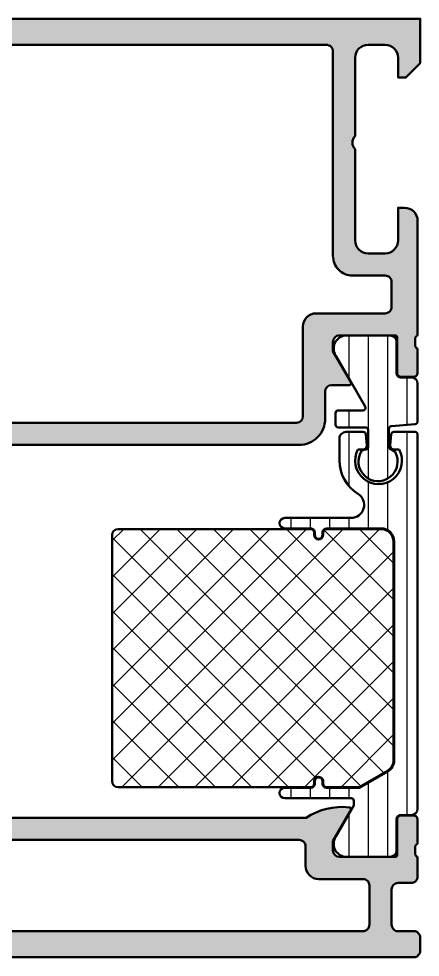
# Model space of a CAD drawing. Extents: x -20 to 53, y 3 to 75.
# Drawn here: x 22.2 to 53, y 3 to 75 of the extents above; entities that cross this region are included whole.
import ezdxf

# ---------------------------------------------------------------- set-up
doc = ezdxf.new("R2010")
doc.units = 0
for name, color, linetype, lineweight in [('0S-Alu contour', 7, 'Continuous', 50), ('0S-Alu hatch', 252, 'Continuous', 25), ('0S-Plastic contour', 254, 'Continuous', 50), ('0S-Plastic hatch', 253, 'Continuous', 25), ('0S-PT contour', 91, 'Continuous', 50), ('0S-PT hatch', 103, 'Continuous', 25)]:
    doc.layers.add(name, color=color, linetype=linetype, lineweight=lineweight)
pattern_1 = [(90, (0, 0), (-1.4859, 0), [])]

# ---------------------------------------------------------------- blocks, each defined once
blk = doc.blocks.new('398120__7F44C3CD_49FF_48DA_9946_6EBFAB16C471_')
at = {"layer": '0S-Alu hatch'}
h = blk.add_hatch(color=256, dxfattribs=at)
edge = h.paths.add_edge_path()
edge.add_line((-20.00000000000014, 74.49995422154768), (-20.00000000000014, 70.5000000000101))
edge.add_arc((-19.49996948242184, 70.50003051757781), 0.5000305185095606, 180.0034968421549, 269.9965031559772)
edge.add_line((-19.50000000000522, 69.99999999999952), (-18.19999694824747, 69.99999999999942))
edge.add_arc((-18.19996642880189, 70.4999694833525), 0.4999694842845764, 269.9965025156924, 360.0069945406403)
edge.add_line((-17.69999694824283, 70.50003051850898), (-17.69999694824245, 71.00000000000021))
edge.add_line((-17.69999694824245, 71.00000000000021), (-18.69999694824249, 70.99999999999989))
edge.add_line((-18.69999694824249, 70.99999999999989), (-18.6999969482424, 72.49999999999962))
edge.add_ellipse((-17.69993187314494, 72.49993492490219), major_axis=(-1.000065077214713, 0), ratio=1, start_angle=270.0037282858344, end_angle=359.99627171418564, ccw=False)
edge.add_line((-17.69999694824279, 73.49999999999964), (-13.69999694824283, 73.49999999999987))
edge.add_ellipse((-13.70001368614057, 72.49998326210176), major_axis=(-1.000016738038183, 0), ratio=1, start_angle=180.0009589945736, end_angle=269.99904100515363, ccw=False)
edge.add_line((-12.69999694824246, 72.49999999999476), (-12.69999694824246, 70.99999999999976))
edge.add_line((-12.69999694824246, 70.99999999999976), (-13.69999694824246, 70.99999999999976))
edge.add_line((-13.69999694824246, 70.99999999999976), (-13.69999694824248, 70.49999999999963))
edge.add_arc((-13.1999862182868, 70.5000107299551), 0.5000107300708054, 180.0012295357285, 269.998770464053)
edge.add_line((-13.19999694824234, 69.99999999999942), (-11.89999389648511, 69.99999999999974))
edge.add_arc((-11.89998357637414, 70.4999896798893), 0.4999896799960634, 269.9988173779864, 360.0011826219717)
edge.add_line((-11.39999389648459, 70.49999999999989), (-11.39999389648439, 72.49999999999984))
edge.add_ellipse((-10.8999857345269, 72.4999918380425), major_axis=(-0.5000081620241157, 0), ratio=1, start_angle=270.0009352761508, end_angle=359.99906472380104, ccw=False)
edge.add_line((-10.89999389648425, 73), (-5.499984741216451, 72.99999999999964))
edge.add_ellipse((-5.499969481490372, 72.50003051501756), major_axis=(-0.4999694852149618, 0), ratio=1, start_angle=179.993005459464, end_angle=270.001748742527, ccw=False)
edge.add_line((-5.000000000000929, 72.49996947986187), (-5.00000000000022, 65.69967314111987))
edge.add_arc((-4.499991838042667, 65.6996813030772), 0.500008162024169, 180.0009352761989, 269.9990647238342)
edge.add_line((-4.500000000000156, 65.19967314111965), (-2.000000000000191, 65.19968839990882))
edge.add_line((-2.000000000000191, 65.19968839990882), (-2.000000000000476, 58.50017020381471))
edge.add_ellipse((-2.525024219871684, 58.00016275935323), major_axis=(-0.7250226727270529, 0), ratio=1, start_angle=136.3989482371451, end_angle=223.6019249855691, ccw=False)
edge.add_line((-1.999992379642259, 57.50016331663996), (-2.000000000000305, 50.70000762939465))
edge.add_ellipse((-2.078836446543364, 50.43248703740153), major_axis=(-0.2788950563274458, 0), ratio=1, start_angle=178.835410625902, end_angle=253.5801235805051, ccw=False)
edge.add_line((-1.799999000000303, 50.42681862940315), (-1.799999000000305, 49.97322462940316))
edge.add_ellipse((-2.078867095643474, 49.96756396992609), major_axis=(-0.2789255417371507, 0), ratio=1, start_angle=106.42459455535479, end_angle=181.1628700728881, ccw=False)
edge.add_line((-2.000000000000305, 49.70002062940316), (-2.000000000000305, 47.82000962939465))
edge.add_arc((-1.700000000000301, 47.82000962939465), 0.3000000000000043, 180, 270)
edge.add_line((-1.700000000000301, 47.52000962939464), (-0.7200256809575336, 47.52000962939464))
edge.add_arc((-0.7200256809575265, 47.82000962939465), 0.3000000000000114, 269.9999999999986, 360)
edge.add_line((-0.4200256809575152, 47.82000962939465), (-0.4200256809575081, 50.58000762939465))
edge.add_ellipse((-0.3000256809575194, 50.58000762939465), major_axis=(-0.1199999999999886, 0), ratio=1, start_angle=269.9999999999992, end_angle=360, ccw=False)
edge.add_line((-0.3000256809575177, 50.70000762939464), (3.999999999999829, 50.70000762939411))
edge.add_ellipse((4.000010320110637, 50.20001794950506), major_axis=(-0.4999896799955616, 0), ratio=1, start_angle=179.9988173777202, end_angle=270.0011826219962, ccw=False)
edge.add_line((4.499999999999694, 50.20000762939445), (4.499999999999637, 49.49999542236381))
edge.add_line((4.499999999999637, 49.49999542236381), (3.111755371093124, 47.09548492431588))
edge.add_arc((3.238705966638747, 47.03879453779883), 0.1390332824644504, 155.9366245845909, 266.6097434881473)
edge.add_line((3.230484008788778, 46.90000457763617), (4.59999999999917, 46.90000457763659))
edge.add_ellipse((4.599999999999586, 46.40000457763622), major_axis=(-0.5000000000003766, 0), ratio=1, start_angle=180, end_angle=270.00000000004775, ccw=False)
edge.add_line((5.099999999999962, 46.40000457763622), (5.099999999999489, 44.30290475058338))
edge.add_arc((7.099999999999297, 44.30290475058348), 1.999999999999808, 180, 270.000000000008)
edge.add_line((7.099999999999575, 42.30290475058366), (43.7000030517566, 42.3029047505839))
edge.add_arc((43.70000305175729, 44.30290475058366), 1.999999999999765, 269.9999999999803, 360)
edge.add_line((45.70000305175706, 44.30290475058366), (45.70000305175724, 46.40000457763706))
edge.add_ellipse((46.20000305175707, 46.40000457763685), major_axis=(-0.4999999999998224, 0), ratio=1, start_angle=270, end_angle=360, ccw=False)
edge.add_line((46.20000305175707, 46.90000457763667), (47.56953430175797, 46.90000457763639))
edge.add_arc((47.56129753256982, 47.03880353374124), 0.1390431392858201, 273.396129949632, 384.0575019780871)
edge.add_line((47.68826293945269, 47.09548492431632), (46.30001831054687, 49.49999542236342))
edge.add_line((46.30001831054687, 49.49999542236342), (46.30001831054662, 50.20000762940475))
edge.add_ellipse((46.8000030538527, 50.20002288958054), major_axis=(-0.4999847435389595, 0), ratio=1, start_angle=-90.00699432653659, end_angle=0.0017487408159126971, ccw=False)
edge.add_line((46.80006408900364, 50.7000076293941), (51.10002873271433, 50.69998678683136))
edge.add_ellipse((51.10002873271433, 50.57998678683136), major_axis=(-0.1199999999999974, 0), ratio=1, start_angle=180, end_angle=270, ccw=False)
edge.add_line((51.22002873271433, 50.57998678683135), (51.22002873271433, 47.81998878683135))
edge.add_arc((51.52002873271434, 47.81998878683135), 0.2999999999999971, 180, 270)
edge.add_line((51.52002873271434, 47.51998878683136), (52.50000305175713, 47.51998878683135))
edge.add_arc((52.50000305175713, 47.81998878683135), 0.2999999999999971, 270, 360)
edge.add_line((52.80000305175712, 47.81998878683135), (52.80000305175712, 49.69999978683988))
edge.add_ellipse((52.87887014740029, 49.96754312736282), major_axis=(-0.2789255417371423, 0), ratio=1, start_angle=-1.1628700728879835, end_angle=73.57540544464621, ccw=False)
edge.add_line((52.60000205175712, 49.97320378683988), (52.60000205175712, 50.42679778683987))
edge.add_ellipse((52.87883949830016, 50.43246619483824), major_axis=(-0.2788950563274235, 0), ratio=1, start_angle=-73.58012358050843, end_angle=1.16458937409692, ccw=False)
edge.add_line((52.80000305175712, 50.69998678683135), (52.80000305175802, 59.50001525878858))
edge.add_arc((51.80000305164117, 59.5000152587884), 1.000000000116848, 0, 90.00087426482477)
edge.add_line((51.79998779284144, 60.50001525878883), (51.30000305175758, 60.50001525878837))
edge.add_line((51.30000305175758, 60.50001525878837), (51.30000305175755, 58.00001525878904))
edge.add_ellipse((50.29991565428418, 58.00010265625176), major_axis=(-1.000087401292189, 0), ratio=1, start_angle=90.00501389832198, end_angle=179.994992931788, ccw=False)
edge.add_line((50.30000317096655, 57.00001525878882), (48.99995434284195, 57.00001525878914))
edge.add_ellipse((49.0000131405705, 58.00007405651776), major_axis=(-1.00005879945709, 0), ratio=1, start_angle=0.0033686639744132663, end_angle=89.9966313363829, ccw=False)
edge.add_line((47.99995434284189, 58.00001525878674), (47.99995434284205, 65.00001526045014))
edge.add_ellipse((48.52492478359081, 65.49998366327691), major_axis=(-0.7249568038753034, 0), ratio=1, start_angle=-43.60785378746351, end_angle=43.602621782773895, ccw=False)
edge.add_line((47.99999999999957, 66.00000000206674), (47.99999999999974, 71.99999999999967))
edge.add_ellipse((49.00005492741263, 71.99994507258666), major_axis=(-1.000054928921317, 0), ratio=1, start_angle=270.0031469360502, end_angle=359.9968530639975, ccw=False)
edge.add_line((49.00000000000029, 72.99999999999955), (50.30000305175783, 72.99999999999987))
edge.add_ellipse((50.29997722375012, 71.99997417199238), major_axis=(-1.000025828341028, 0), ratio=1, start_angle=180.0014797973691, end_angle=269.9985202023853, ccw=False)
edge.add_line((51.3000030517576, 71.99999999999582), (51.3000030517576, 70.49999999999964))
edge.add_line((51.3000030517576, 70.49999999999964), (51.89999389648392, 70.49999999999997))
edge.add_line((51.89999389648392, 70.49999999999997), (52.99999999999955, 71.60000610351526))
edge.add_line((52.99999999999955, 71.60000610351526), (52.99999999999999, 74.99999999999999))
edge.add_line((52.99999999999999, 74.99999999999999), (-19.50000000000576, 74.99999999999987))
edge.add_arc((-19.50001526018644, 74.50001525669366), 0.4999847435390949, 89.998251258746, 180.0069943259561)
edge = h.paths.add_edge_path()
edge.add_ellipse((-2.799996947776421, 72.50000305129183), major_axis=(-0.4999847419092302, 0), ratio=1, start_angle=-89.99825141756958, end_angle=0.0017485271769146493, ccw=False)
edge.add_line((-2.800012206571089, 72.99998779296821), (45.79995434283734, 72.99998779296858))
edge.add_ellipse((45.79998486228364, 72.50001830961637), major_axis=(-0.4999694842837123, 0), ratio=1, start_angle=179.9930054594119, end_angle=270.0034974843906, ccw=False)
edge.add_line((46.29995434284183, 72.49995727446024), (46.29995434284181, 56.80001068115172))
edge.add_arc((47.79995434284164, 56.80001068115172), 1.499999999999836, 180, 270.0000000000041)
edge.add_line((47.79995434284175, 55.30001068115189), (50.30000305175736, 55.30001068115199))
edge.add_ellipse((50.30000305175754, 54.80001068115221), major_axis=(-0.4999999999997798, 0), ratio=1, start_angle=180, end_angle=270.00000000002035, ccw=False)
edge.add_line((50.80000305175732, 54.80001068115223), (50.80000305175758, 52.90001068115215))
edge.add_ellipse((50.300003051758, 52.90001068115215), major_axis=(-0.4999999999995782, 0), ratio=1, start_angle=89.99999999996339, end_angle=180, ccw=False)
edge.add_line((50.30000305175768, 52.40001068115258), (45.00001831055003, 52.40001068115223))
edge.add_arc((45.00001831055, 51.40001068115229), 0.9999999999999253, 89.99999999999837, 179.9998349564778)
edge.add_line((44.00001831055423, 51.40001356172532), (44.00000305175705, 44.5028742330046))
edge.add_ellipse((43.49999232068499, 44.50291548324206), major_axis=(-0.5000107327736103, 0), ratio=1, start_angle=90.00122966388119, end_angle=179.9952731724382, ccw=False)
edge.add_line((43.50000305175703, 44.0029047505836), (7.299999999999755, 44.00290475058338))
edge.add_ellipse((7.300010731072752, 44.50291548324301), major_axis=(-0.5000107327747856, 0), ratio=1, start_angle=0.004726827407694145, end_angle=89.99877033601058, ccw=False)
edge.add_line((6.799999999999506, 44.50287423300653), (6.799984741218906, 51.40001068115086))
edge.add_arc((5.799986788374745, 51.40001272830808), 0.9999979528462567, 359.9998827062908, 450.000117294064)
edge.add_line((5.799984741211325, 52.40001068115225), (0.2000032607960023, 52.40001068115201))
edge.add_ellipse((0.2000032607957252, 52.90001068115227), major_axis=(-0.5000000000002629, 0), ratio=1, start_angle=0, end_angle=90.00000000003178, ccw=False)
edge.add_line((-0.2999967392045448, 52.9000106811521), (-0.2999967392046514, 54.20015538529471))
edge.add_line((-0.2999967392046514, 54.20015538529471), (0.5000076203579908, 55.00015974485743))
edge.add_line((0.5000076203579908, 55.00015974485743), (0.5000076203579411, 61.00016574321989))
edge.add_line((0.5000076203579411, 61.00016574321989), (-0.2999967392047864, 61.80017010278243))
edge.add_line((-0.2999967392047864, 61.80017010278243), (-0.2999818984778458, 65.89967640190994))
edge.add_arc((-1.29997005404752, 65.89967277857994), 0.9999881555762389, 0.0002076039762187, 90.00066666754309)
edge.add_line((-1.299981689453346, 66.89966093408847), (-2.7999816894527, 66.89966093408862))
edge.add_ellipse((-2.799992009563439, 67.39965061408486), major_axis=(-0.4999896801027469, 0), ratio=1, start_angle=-0.0011826219716795094, end_angle=90.00118262198811, ccw=False)
edge.add_line((-3.299981689559672, 67.39966093419524), (-3.299981689452827, 72.49998779297933))
at = {"layer": '0S-Alu contour', "color": 7}
for points in [[(51.3000030517576, 71.99999999999582), (51.3000030517576, 70.49999999999964), (51.89999389648392, 70.49999999999997), (52.99999999999955, 71.60000610351526), (52.99999999999999, 74.99999999999999), (-19.50000000000576, 74.99999999999987)], [(-20.00000000000014, 74.49995422154768), (-20.00000000000014, 70.5000000000101)], [(-17.69999694824279, 73.49999999999964), (-13.69999694824283, 73.49999999999987)], [(-10.89999389648425, 73), (-5.499984741216451, 72.99999999999964)], [(-2.800012206571089, 72.99998779296821), (45.79995434283734, 72.99998779296858)], [(49.00000000000029, 72.99999999999955), (50.30000305175783, 72.99999999999987)], [(-17.69999694824283, 70.50003051850898), (-17.69999694824245, 71.00000000000021), (-18.69999694824249, 70.99999999999989), (-18.6999969482424, 72.49999999999962)], [(-12.69999694824246, 72.49999999999476), (-12.69999694824246, 70.99999999999976), (-13.69999694824246, 70.99999999999976), (-13.69999694824248, 70.49999999999963)], [(-11.39999389648459, 70.49999999999989), (-11.39999389648439, 72.49999999999984)], [(-5.000000000000929, 72.49996947986187), (-5.00000000000022, 65.69967314111987)], [(-3.299981689559672, 67.39966093419524), (-3.299981689452827, 72.49998779297933)], [(46.29995434284183, 72.49995727446024), (46.29995434284181, 56.80001068115172)], [(47.99999999999957, 66.00000000206674), (47.99999999999974, 71.99999999999967)], [(-19.50000000000522, 69.99999999999952), (-18.19999694824747, 69.99999999999942)], [(-13.19999694824234, 69.99999999999942), (-11.89999389648511, 69.99999999999974)], [(-1.299981689453346, 66.89966093408847), (-2.7999816894527, 66.89966093408862)], [(-0.2999967392045448, 52.9000106811521), (-0.2999967392046514, 54.20015538529471), (0.5000076203579908, 55.00015974485743), (0.5000076203579411, 61.00016574321989), (-0.2999967392047864, 61.80017010278243), (-0.2999818984778458, 65.89967640190994)], [(-4.500000000000156, 65.19967314111965), (-2.000000000000191, 65.19968839990882), (-2.000000000000476, 58.50017020381471)], [(47.99995434284189, 58.00001525878674), (47.99995434284205, 65.00001526045014)], [(51.79998779284144, 60.50001525878883), (51.30000305175758, 60.50001525878837), (51.30000305175755, 58.00001525878904)], [(52.80000305175712, 50.69998678683135), (52.80000305175802, 59.50001525878858)], [(-1.999992379642259, 57.50016331663996), (-2.000000000000305, 50.70000762939465)], [(50.30000317096655, 57.00001525878882), (48.99995434284195, 57.00001525878914)], [(47.79995434284175, 55.30001068115189), (50.30000305175736, 55.30001068115199)], [(50.80000305175732, 54.80001068115223), (50.80000305175758, 52.90001068115215)], [(5.799984741211325, 52.40001068115225), (0.2000032607960022, 52.40001068115201)], [(50.30000305175768, 52.40001068115258), (45.00001831055003, 52.40001068115223)], [(6.799999999999506, 44.50287423300653), (6.799984741218906, 51.40001068115086)], [(44.00001831055423, 51.40001356172532), (44.00000305175705, 44.5028742330046)], [(-1.799999000000303, 50.42681862940315), (-1.799999000000305, 49.97322462940316)], [(-0.4200256809575152, 47.82000962939465), (-0.4200256809575081, 50.58000762939465)], [(-0.3000256809575177, 50.70000762939464), (3.999999999999829, 50.70000762939411)], [(46.80006408900364, 50.7000076293941), (51.10002873271433, 50.69998678683136)], [(51.22002873271433, 50.57998678683135), (51.22002873271433, 47.81998878683135)], [(52.60000205175712, 49.97320378683988), (52.60000205175712, 50.42679778683987)], [(-2.000000000000305, 49.70002062940316), (-2.000000000000305, 47.82000962939465)], [(4.499999999999694, 50.20000762939445), (4.499999999999637, 49.49999542236381), (3.111755371093124, 47.09548492431588)], [(47.68826293945269, 47.09548492431632), (46.30001831054687, 49.49999542236342), (46.30001831054662, 50.20000762940475)], [(52.80000305175712, 47.81998878683135), (52.80000305175712, 49.69999978683988)], [(-1.700000000000301, 47.52000962939464), (-0.7200256809575336, 47.52000962939464)], [(3.230484008788778, 46.90000457763617), (4.59999999999917, 46.90000457763659)], [(46.20000305175707, 46.90000457763667), (47.56953430175797, 46.90000457763639)], [(51.52002873271434, 47.51998878683136), (52.50000305175713, 47.51998878683135)], [(5.099999999999962, 46.40000457763622), (5.099999999999489, 44.30290475058338)], [(45.70000305175706, 44.30290475058366), (45.70000305175724, 46.40000457763706)], [(43.50000305175703, 44.0029047505836), (7.299999999999755, 44.00290475058338)], [(7.099999999999575, 42.30290475058366), (43.7000030517566, 42.3029047505839)]]:
    blk.add_lwpolyline(points, dxfattribs=at)
for centre, radius, start, end in [((-19.50001526018644, 74.50001525669366), 0.4999847435390949, 89.998251258746, 180.0069943259561), ((-19.49996948242184, 70.50003051757781), 0.5000305185095606, 180.0034968421549, 269.9965031559772), ((-18.19996642880189, 70.4999694833525), 0.4999694842845764, 269.9965025156924, 0.0069945406403398), ((-13.1999862182868, 70.5000107299551), 0.5000107300708054, 180.0012295357285, 269.998770464053), ((-11.89998357637414, 70.4999896798893), 0.4999896799960634, 269.9988173779864, 0.0011826219716948), ((-1.29997005404752, 65.89967277857994), 0.9999881555762389, 0.0002076039762187, 90.00066666754309), ((-4.499991838042667, 65.6996813030772), 0.500008162024169, 180.0009352761989, 269.9990647238342), ((51.80000305164117, 59.5000152587884), 1.000000000116848, 0, 90.00087426482477), ((47.79995434284164, 56.80001068115172), 1.499999999999836, 180, 270.0000000000041), ((5.799986788374745, 51.40001272830808), 0.9999979528462567, 359.9998827062908, 90.00011729406407), ((45.00001831055, 51.40001068115229), 0.9999999999999253, 89.99999999999837, 179.9998349564778), ((-1.700000000000301, 47.82000962939465), 0.3000000000000043, 180, 270), ((-0.7200256809575265, 47.82000962939465), 0.3000000000000114, 269.9999999999986, 0), ((51.52002873271434, 47.81998878683135), 0.2999999999999971, 180, 270), ((52.50000305175713, 47.81998878683135), 0.2999999999999971, 270, 0), ((3.238705966638747, 47.03879453779883), 0.1390332824644504, 155.9366245845909, 266.6097434881473), ((47.56129753256982, 47.03880353374124), 0.1390431392858201, 273.396129949632, 24.05750197808718), ((7.099999999999297, 44.30290475058348), 1.999999999999808, 180, 270.000000000008), ((43.70000305175729, 44.30290475058366), 1.999999999999765, 269.9999999999803, 0)]:
    blk.add_arc(centre, radius, start, end, dxfattribs=at)
at = {"layer": '0S-Alu contour', "color": 7, "extrusion": (0, 0, -1)}
for centre, radius, start, end in [((17.69993187314494, 72.49993492490219), 1.000065077214713, 0.003728285814337, 89.99627171416557), ((13.70001368614057, 72.49998326210176), 1.000016738038183, 90.00095899484636, 179.9990410054264), ((10.8999857345269, 72.4999918380425), 0.5000081620241157, 0.0009352761989486, 89.99906472384919), ((5.499969481490372, 72.50003051501756), 0.4999694852149619, 89.998251257473, 180.0069945405361), ((2.799996947776421, 72.50000305129183), 0.4999847419092302, 359.9982514728231, 89.9982514175697), ((-45.79998486228364, 72.50001830961637), 0.4999694842837123, 89.99650251560941, 180.0069945405882), ((-49.00005492741263, 71.99994507258666), 1.000054928921317, 0.0031469360025308, 89.99685306394981), ((-50.29997722375012, 71.99997417199238), 1.000025828341028, 90.00147979761473, 179.9985202026309), ((2.799992009563439, 67.39965061408486), 0.4999896801027469, 269.9988173780119, 0.0011826219716948), ((-48.52492478359081, 65.49998366327691), 0.7249568038753034, 316.3973782172261, 43.60785378746349), ((2.525024219871684, 58.00016275935323), 0.7250226727270529, 136.3980750144309, 223.601051762855), ((-49.0000131405705, 58.00007405651776), 1.00005879945709, 270.0033686636171, 359.9966313360256), ((-50.29991565428418, 58.00010265625176), 1.000087401292189, 180.0050070682121, 269.994986101678), ((-50.30000305175754, 54.80001068115221), 0.4999999999997798, 89.99999999997966, 180), ((-0.2000032607957252, 52.90001068115227), 0.5000000000002629, 269.9999999999682, 0), ((-50.300003051758, 52.90001068115215), 0.4999999999995782, 180, 270.0000000000366), ((2.078836446543364, 50.43248703740153), 0.2788950563274458, 106.4198764194949, 181.1645893740981), ((0.3000256809575194, 50.58000762939465), 0.1199999999999886, 0, 90.00000000000081), ((-4.000010320110637, 50.20001794950506), 0.4999896799955616, 89.9988173780038, 180.0011826222798), ((-46.8000030538527, 50.20002288958054), 0.4999847435389595, 359.9982512591841, 90.00699432653659), ((-51.10002873271433, 50.57998678683136), 0.1199999999999974, 90, 180), ((-52.87883949830016, 50.43246619483824), 0.2788950563274235, 358.8354106259031, 73.58012358050841), ((2.078867095643474, 49.96756396992609), 0.2789255417371507, 178.8371299271119, 253.5754054446452), ((-52.87887014740029, 49.96754312736282), 0.2789255417371423, 286.4245945553538, 1.162870072888105), ((-4.599999999999586, 46.40000457763622), 0.5000000000003766, 89.99999999995227, 180), ((-46.20000305175707, 46.40000457763685), 0.4999999999998224, 0, 90), ((-7.300010731072752, 44.50291548324301), 0.5000107327747856, 270.0012296639894, 359.9952731725923), ((-43.49999232068499, 44.50291548324206), 0.5000107327736103, 180.0047268275618, 269.9987703361188)]:
    blk.add_arc(centre, radius, start, end, dxfattribs=at)
blk = doc.blocks.new('284683__7A8882D2_9029_48E2_98CE_23D71380290E___B44638FC_94AB_4FCD_B4DA_EF301FBD1148_')
at = {"layer": '0S-Plastic hatch'}
h = blk.add_hatch(dxfattribs=at)
h.set_pattern_fill('ANSI31', color=256, scale=0.4680000000000001, angle=45, style=0)
h.set_pattern_definition(pattern_1)
edge = h.paths.add_edge_path()
edge.add_line((52.80000305175605, 46.99002273084043), (52.80000305175605, 44.10751708508847))
edge.add_ellipse((52.59959904050806, 44.10790885883272), major_axis=(-0.2004043941907383, 0), ratio=1, start_angle=90.11637972491133, end_angle=179.8879914961055, ccw=False)
edge.add_line((52.60000610351386, 43.90750487805722), (50.80000305175606, 43.75000365735409))
edge.add_arc((50.80040730920174, 43.54960248192469), 0.2004015831713134, 90.11557923254156, 179.888791988467)
edge.add_line((50.60000610351387, 43.54999145032286), (50.60000610351387, 42.14999564648984))
edge.add_arc((50.80041009370951, 42.15038741456429), 0.2004043731273281, 180.1120068946615, 269.8858075365129)
edge.add_line((50.80001068115059, 41.94998343945859), (51.06417058500829, 41.77870708789952))
edge.add_ellipse((49.76211972564096, 41.02612918734888), major_axis=(-1.503898246816061, 0), ratio=1, start_angle=-34.36131638565348, end_angle=210.0276650111063, ccw=False)
edge.add_line((48.52065961640499, 41.8749440870486), (48.80000305175606, 41.94998343945859))
edge.add_arc((48.79960645992066, 42.15038459394835), 0.2004015469149797, 270.1133876137157, 359.8887979551078)
edge.add_line((49.00000762939278, 42.14999564648983), (49.00000762939278, 43.45001586438534))
edge.add_arc((48.79964546471519, 43.4496353607124), 0.2003625259806087, 0.1088091076223094, 89.89556244690863)
edge.add_line((48.8000106811506, 43.64999755383847), (46.70001220702949, 43.64999755383847))
edge.add_ellipse((46.70040879886488, 43.85039870832822), major_axis=(-0.2004015469149628, 0), ratio=1, start_angle=0.11120204489219532, end_angle=89.88661238628617, ccw=False)
edge.add_line((46.50000762939277, 43.85000976086971), (46.50000762939277, 44.7500036573541))
edge.add_ellipse((46.70042975298718, 44.74959375657257), major_axis=(-0.2004225427559049, 0), ratio=1, start_angle=270.119366005967, end_angle=359.88281956285897, ccw=False)
edge.add_line((46.70001220702949, 44.95001586438535), (48.58757734991172, 44.95001586438535))
edge.add_arc((48.58757734991172, 45.15001586438535), 0.2000000000000011, 270, 389.8798401838267)
edge.add_line((48.76099176806332, 45.24965240174561), (46.51452155365659, 49.15956673084043))
edge.add_ellipse((47.35577420264795, 49.70020165611757), major_axis=(-0.9999960709244858, 0), ratio=1, start_angle=-81.81839194809982, end_angle=32.727016099840284, ccw=False)
edge.add_line((47.21346355365659, 50.69001973084043), (50.69000505175634, 50.6900198364263))
edge.add_ellipse((50.69000769138142, 50.1900238589877), major_axis=(-0.4999959774455691, 0), ratio=1, start_angle=179.9996975182268, end_angle=270.0003024811867, ccw=False)
edge.add_line((51.19000366882002, 50.19002121935749), (51.18967172416213, 47.79006433025347))
edge.add_arc((51.48967172129257, 47.79002283642628), 0.2999999999999989, 179.9920752627072, 269.9999925343822)
edge.add_line((51.48967168220268, 47.49002283642629), (52.30000311690586, 47.49002273084042))
edge.add_ellipse((52.30000305175607, 46.99002273084044), major_axis=(-0.499999999999983, 0), ratio=1, start_angle=180, end_angle=269.99999253438386, ccw=False)
at = {"layer": '0S-Plastic contour', "color": 7}
for points in [[(47.21346355365659, 50.69001973084043), (50.69000505175634, 50.6900198364263)], [(51.19000366882002, 50.19002121935749), (51.18967172416213, 47.79006433025347)], [(48.76099176806332, 45.24965240174561), (46.51452155365659, 49.15956673084043)], [(51.48967168220268, 47.49002283642629), (52.30000311690586, 47.49002273084042)], [(52.80000305175605, 46.99002273084043), (52.80000305175605, 44.10751708508847)], [(46.50000762939277, 43.85000976086971), (46.50000762939277, 44.7500036573541)], [(46.70001220702949, 44.95001586438535), (48.58757734991172, 44.95001586438535)], [(48.8000106811506, 43.64999755383847), (46.70001220702949, 43.64999755383847)], [(49.00000762939278, 42.14999564648983), (49.00000762939278, 43.45001586438534)], [(50.60000610351387, 43.54999145032286), (50.60000610351387, 42.14999564648984)], [(52.60000610351386, 43.90750487805722), (50.80000305175606, 43.75000365735409)], [(48.52065961640499, 41.8749440870486), (48.80000305175606, 41.94998343945859)], [(50.80001068115059, 41.94998343945859), (51.06417058500829, 41.77870708789952)]]:
    blk.add_lwpolyline(points, dxfattribs=at)
at = {"layer": '0S-Plastic contour', "color": 7, "extrusion": (0, 0, -1)}
for centre, radius, start, end in [((-47.35577420264795, 49.70020165611757), 0.9999960709244858, 327.2729839001597, 81.81839194809986), ((-50.69000769138142, 50.1900238589877), 0.4999959774455691, 89.9996975188133, 180.0003024817733), ((-52.30000305175607, 46.99002273084044), 0.499999999999983, 90.00000746561616, 180), ((-46.70042975298718, 44.74959375657257), 0.2004225427559049, 0.1171804371410508, 89.88063399403303), ((-52.59959904050806, 44.10790885883272), 0.2004043941907383, 180.1120085038947, 269.8836202750887), ((-46.70040879886488, 43.85039870832822), 0.2004015469149628, 270.1133876137138, 359.8887979551078), ((-49.76211972564096, 41.02612918734888), 1.503898246816061, 149.9723349888937, 34.36131638565344)]:
    blk.add_arc(centre, radius, start, end, dxfattribs=at)
at = {"layer": '0S-Plastic contour', "color": 7}
for centre, radius, start, end in [((51.48967172129257, 47.79002283642628), 0.2999999999999989, 179.9920752627072, 269.9999925343822), ((48.58757734991172, 45.15001586438535), 0.2000000000000011, 270, 29.87984018382667), ((48.79964546471519, 43.4496353607124), 0.2003625259806087, 0.1088091076223094, 89.89556244690863), ((50.80040730920174, 43.54960248192469), 0.2004015831713134, 90.11557923254156, 179.888791988467), ((48.79960645992066, 42.15038459394835), 0.2004015469149797, 270.1133876137157, 359.8887979551078), ((50.80041009370951, 42.15038741456429), 0.2004043731273281, 180.1120068946615, 269.8858075365129)]:
    blk.add_arc(centre, radius, start, end, dxfattribs=at)
blk = doc.blocks.new('284683__FD34C70F_0F0B_493B_8334_533A1A30B7B5___F20B2BC3_0F69_4CB3_974D_EEA0086AE6CE_')
at = {"layer": '0S-Plastic hatch'}
h = blk.add_hatch(dxfattribs=at)
h.set_pattern_fill('ANSI31', color=256, scale=0.4680000000000001, angle=45, style=0)
h.set_pattern_definition(pattern_1)
edge = h.paths.add_edge_path()
edge.add_line((52.80000915527486, 43.09997248114984), (52.80000303682757, 14.4100167298028))
edge.add_ellipse((52.30000303682758, 14.41001683643326), major_axis=(-0.4999999999999972, 0), ratio=1, start_angle=90.0000000000008, end_angle=179.9999877758218, ccw=False)
edge.add_line((52.30000303682758, 13.91001683643327), (51.48967171842274, 13.91001683643327))
edge.add_arc((51.48967171842273, 13.61001683643327), 0.3000000000000024, 89.99999999999864, 180)
edge.add_line((51.18967171842273, 13.61001683643327), (51.19000366881976, 11.21001845349696))
edge.add_ellipse((50.69000769138114, 11.21001581387188), major_axis=(-0.4999959774455762, 0), ratio=1, start_angle=89.99969751881252, end_angle=180.0003024817733, ccw=False)
edge.add_line((50.69000505175606, 10.71001983643327), (47.2134635536566, 10.71001983643327))
edge.add_ellipse((47.35577420264795, 11.69983791115613), major_axis=(-0.9999960709244778, 0), ratio=1, start_angle=-32.727016099840284, end_angle=81.81839194810021, ccw=False)
edge.add_line((46.51452155365659, 12.24047283643327), (47.89999999999824, 14.64019222721578))
edge.add_line((47.89999999999824, 14.64019222721578), (47.89999999999824, 14.99998474142887))
edge.add_arc((47.69999999999824, 14.99998474142892), 0.1999999999999887, 0, 89.99999999998371)
edge.add_line((47.6999999999983, 15.19998474142891), (42.60001220702948, 15.19998474142893))
edge.add_ellipse((42.60001220702949, 15.5999786379133), major_axis=(-0.3999938964843643, 0), ratio=1, start_angle=-90.00000000000102, end_angle=89.99999999999898, ccw=False)
edge.add_line((42.60001220702948, 15.99997253439766), (44.60001525878733, 15.99997253439777))
edge.add_arc((44.6000152587872, 16.29997253439752), 0.2999999999999825, 270.0000000000258, 360)
edge.add_line((44.90001525878718, 16.29997253439752), (44.90001525878718, 16.49997253439755))
edge.add_ellipse((45.20001068115052, 16.49997253439755), major_axis=(-0.2999954223633381, 0), ratio=1, start_angle=180, end_angle=360, ccw=False)
edge.add_line((45.50000610351386, 16.49997253439755), (45.50000610351386, 16.29997253439762))
edge.add_arc((45.80000610351393, 16.29997253439762), 0.3000000000000682, 180, 270)
edge.add_line((45.80000610351393, 15.99997253439755), (48.32622375488105, 15.99997253439755))
edge.add_line((48.32622375488105, 15.99997253439755), (50.49992675781069, 17.25470428199229))
edge.add_arc((49.99992048209234, 18.12081259552746), 1.000074940458192, 299.9979363638887, 359.9988858904897)
edge.add_line((50.99999542236147, 18.12079314917965), (51.00000803241661, 34.89999586732846))
edge.add_arc((50.0000080324172, 34.89999694846006), 0.9999999999999939, 359.9999380557947, 450.0000000000012)
edge.add_line((50.00000803241718, 35.89999694846005), (45.80000610351381, 35.89999694846004))
edge.add_arc((45.80000610351391, 35.59999694845999), 0.300000000000054, 90.000000000019, 180)
edge.add_line((45.50000610351386, 35.59999694845999), (45.50000610351374, 35.39999694846005))
edge.add_ellipse((45.20001068115052, 35.39999694846005), major_axis=(-0.2999954223632244, 0), ratio=1, start_angle=0, end_angle=180, ccw=False)
edge.add_line((44.9000152587873, 35.39999694846005), (44.9000152587873, 35.59999694846009))
edge.add_arc((44.60001525878734, 35.59999694845997), 0.299999999999954, 0, 90.00000000002171)
edge.add_line((44.60001525878722, 35.89999694845993), (42.60001220702949, 35.89999694846007))
edge.add_ellipse((42.60001220702949, 36.29999084494449), major_axis=(-0.3999938964844176, 0), ratio=1, start_angle=-90.00000000000102, end_angle=89.99999999999898, ccw=False)
edge.add_line((42.60001220702949, 36.69998474142891), (47.6928191055775, 36.69998474142891))
edge.add_arc((47.69281910557752, 37.69998474142886), 0.9999999999999452, 269.9999999999988, 418.2116693563893)
edge.add_ellipse((49.79994985772422, 41.09998474045219), major_axis=(-3.000000000000182, 0), ratio=1, start_angle=-0.003997086741776457, end_angle=58.21166935638843, ccw=False)
edge.add_line((46.79994986502421, 41.10019402742442), (46.80000915527156, 42.79997253439761))
edge.add_ellipse((47.30000915527173, 42.79997253439755), major_axis=(-0.5000000000001706, 0), ratio=1, start_angle=269.9999999999943, end_angle=360, ccw=False)
edge.add_line((47.30000915527178, 43.29997253439772), (48.62602452675615, 43.2999725343977))
edge.add_ellipse((48.62602452675615, 43.0999725343977), major_axis=(-0.1999999999999957, 0), ratio=1, start_angle=185.0001565526412, end_angle=270.00000000000205, ccw=False)
edge.add_line((48.8252634187456, 43.11740422733949), (48.89886749325906, 42.27613228084175))
edge.add_ellipse((48.60000915527483, 42.24998474142903), major_axis=(-0.3000000000000646, 0), ratio=1, start_angle=89.9999999999946, end_angle=185.0001565526468, ccw=False)
edge.add_line((48.6000091552748, 41.94998474142897), (48.21328669298505, 41.94998474142891))
edge.add_arc((49.79994985772403, 41.09998474045222), 1.799999999999962, 151.8213572242008, 388.178642775799)
edge.add_line((51.38661302246301, 41.9499847414289), (51.0000091552748, 41.94998474142901))
edge.add_ellipse((51.00000915527476, 42.24998474142907), major_axis=(-0.300000000000054, 0), ratio=1, start_angle=-5.000156552638714, end_angle=90.00000000000682, ccw=False)
edge.add_line((50.70115081729053, 42.27613228084174), (50.77475489180389, 43.11740422733943))
edge.add_ellipse((50.97399378379355, 43.09997253439751), major_axis=(-0.2000000000002267, 0), ratio=1, start_angle=269.99999999999187, end_angle=354.9998434473279, ccw=False)
edge.add_line((50.97399378379358, 43.29997253439773), (52.60000915527481, 43.29997253439773))
edge.add_ellipse((52.60000915527484, 43.09997253439771), major_axis=(-0.200000000000017, 0), ratio=1, start_angle=180.0000152488849, end_angle=270.0000000000102, ccw=False)
at = {"layer": '0S-Plastic contour', "color": 7}
for points in [[(47.30000915527178, 43.29997253439772), (48.62602452675615, 43.2999725343977)], [(50.97399378379358, 43.29997253439773), (52.60000915527481, 43.29997253439773)], [(46.79994986502421, 41.10019402742442), (46.80000915527156, 42.79997253439761)], [(48.8252634187456, 43.11740422733949), (48.89886749325906, 42.27613228084175)], [(50.70115081729053, 42.27613228084174), (50.77475489180389, 43.11740422733943)], [(52.80000915527486, 43.09997248114984), (52.80000303682757, 14.4100167298028)], [(48.6000091552748, 41.94998474142897), (48.21328669298505, 41.94998474142891)], [(51.38661302246301, 41.9499847414289), (51.0000091552748, 41.94998474142901)], [(42.60001220702949, 36.69998474142891), (47.6928191055775, 36.69998474142891)], [(44.60001525878722, 35.89999694845993), (42.60001220702949, 35.89999694846007)], [(44.9000152587873, 35.39999694846005), (44.9000152587873, 35.59999694846009)], [(45.50000610351386, 35.59999694845999), (45.50000610351374, 35.39999694846005)], [(50.00000803241718, 35.89999694846005), (45.80000610351381, 35.89999694846004)], [(50.99999542236147, 18.12079314917965), (51.00000803241661, 34.89999586732846)], [(45.80000610351393, 15.99997253439755), (48.32622375488105, 15.99997253439755), (50.49992675781069, 17.25470428199229)], [(42.60001220702948, 15.99997253439766), (44.60001525878733, 15.99997253439777)], [(44.90001525878718, 16.29997253439752), (44.90001525878718, 16.49997253439755)], [(45.50000610351386, 16.49997253439755), (45.50000610351386, 16.29997253439762)], [(47.6999999999983, 15.19998474142891), (42.60001220702948, 15.19998474142893)], [(46.51452155365659, 12.24047283643327), (47.89999999999824, 14.64019222721578), (47.89999999999824, 14.99998474142887)], [(52.30000303682758, 13.91001683643327), (51.48967171842274, 13.91001683643327)], [(51.18967171842273, 13.61001683643327), (51.19000366881976, 11.21001845349696)], [(50.69000505175606, 10.71001983643327), (47.2134635536566, 10.71001983643327)]]:
    blk.add_lwpolyline(points, dxfattribs=at)
at = {"layer": '0S-Plastic contour', "color": 7, "extrusion": (0, 0, -1)}
for centre, radius, start, end in [((-47.30000915527173, 42.79997253439755), 0.5000000000001706, 0, 90.0000000000057), ((-48.62602452675615, 43.0999725343977), 0.1999999999999957, 89.99999999999797, 174.9998434473588), ((-50.97399378379355, 43.09997253439751), 0.2000000000002267, 5.000156552672089, 90.00000000000813), ((-52.60000915527484, 43.09997253439771), 0.200000000000017, 89.99999999998983, 179.9999847511151), ((-48.60000915527483, 42.24998474142903), 0.3000000000000646, 174.9998434473532, 270.0000000000054), ((-51.00000915527476, 42.24998474142907), 0.300000000000054, 269.9999999999932, 5.000156552638735), ((-49.79994985772422, 41.09998474045219), 3.000000000000182, 301.7883306436116, 0.0039970867418171), ((-42.60001220702949, 36.29999084494449), 0.3999938964844176, 270.000000000001, 90.00000000000102), ((-45.20001068115052, 35.39999694846005), 0.2999954223632244, 180, 0), ((-45.20001068115052, 16.49997253439755), 0.2999954223633381, 0, 180), ((-42.60001220702949, 15.5999786379133), 0.3999938964843643, 270.000000000001, 90.00000000000102), ((-52.30000303682758, 14.41001683643326), 0.4999999999999972, 180.0000122241782, 269.9999999999992), ((-47.35577420264795, 11.69983791115613), 0.9999960709244778, 278.1816080518998, 32.72701609984033), ((-50.69000769138114, 11.21001581387188), 0.4999959774455762, 179.9996975182267, 270.0003024811875)]:
    blk.add_arc(centre, radius, start, end, dxfattribs=at)
at = {"layer": '0S-Plastic contour', "color": 7}
for centre, radius, start, end in [((49.79994985772403, 41.09998474045222), 1.799999999999962, 151.8213572242008, 28.178642775799), ((47.69281910557752, 37.69998474142886), 0.9999999999999452, 269.9999999999988, 58.21166935638935), ((44.60001525878734, 35.59999694845997), 0.299999999999954, 0, 90.00000000002171), ((45.80000610351391, 35.59999694845999), 0.300000000000054, 90.000000000019, 180), ((50.0000080324172, 34.89999694846006), 0.9999999999999939, 359.9999380557947, 90.00000000000122), ((49.99992048209234, 18.12081259552746), 1.000074940458192, 299.9979363638887, 359.9988858904897), ((44.6000152587872, 16.29997253439752), 0.2999999999999825, 270.0000000000258, 0), ((45.80000610351393, 16.29997253439762), 0.3000000000000682, 180, 270), ((47.69999999999824, 14.99998474142892), 0.1999999999999887, 0, 89.99999999998371), ((51.48967171842273, 13.61001683643327), 0.3000000000000024, 89.99999999999864, 180)]:
    blk.add_arc(centre, radius, start, end, dxfattribs=at)
blk = doc.blocks.new('381980__05815C4F_C55A_444C_BD86_4B9B30C61F69_')
at = {"layer": '0S-PT hatch'}
h = blk.add_hatch(dxfattribs=at)
h.set_pattern_fill('ANSI37', color=256, scale=0.625, angle=90, style=0)
h.set_pattern_definition([(135, (0, 0), (-1.403165018917055, -1.403165018917055), []), (225, (0, 0), (1.403165018917055, -1.403165018917055), [])])
edge = h.paths.add_edge_path()
edge.add_line((29.35001678412239, 35.39997363050239), (29.35001678412251, 16.49999585234209))
edge.add_arc((29.80004010262289, 16.49999585235412), 0.450023318500378, 180, 269.9999999998829)
edge.add_line((29.80004010262197, 16.04997253385374), (44.6000152587965, 16.04997253439777))
edge.add_arc((44.6000152587873, 16.29997253439776), 0.2499999999999858, 270.0000000021072, 360)
edge.add_line((44.85001525878729, 16.29997253439776), (44.85001525878729, 16.49997253439758))
edge.add_ellipse((45.20001068115058, 16.49997253439756), major_axis=(-0.3499954223632855, 0), ratio=1, start_angle=180, end_angle=360, ccw=False)
edge.add_line((45.55000610351386, 16.49997253439756), (45.55000610351386, 16.29997253439767))
edge.add_arc((45.80000610351398, 16.29997253439767), 0.2500000000001279, 180, 270.0000000000033)
edge.add_line((45.800006103514, 16.04997253439754), (48.3128286645847, 16.04997253439765))
edge.add_line((48.3128286645847, 16.04997253439765), (50.47488519540558, 17.29798155965571))
edge.add_arc((49.9999204820927, 18.12081259552747), 0.9500749404579524, 299.9949336249647, 360.0000430627042)
edge.add_line((50.94999542255038, 18.12081330959047), (50.95000803241692, 34.89999623451767))
edge.add_arc((50.00000803241711, 34.89999694846019), 0.9500000000000881, 359.9999569457602, 450.000000000003)
edge.add_line((50.00000803241706, 35.84999694846028), (45.80000610351385, 35.84999694846004))
edge.add_arc((45.80000610351386, 35.59999694846003), 0.2500000000000044, 90.00000000000325, 180)
edge.add_line((45.55000610351386, 35.59999694846003), (45.55000610351386, 35.39999694846015))
edge.add_ellipse((45.20001068115057, 35.39999694846016), major_axis=(-0.3499954223632855, 0), ratio=1, start_angle=0, end_angle=180, ccw=False)
edge.add_line((44.85001525878729, 35.39999694846016), (44.85001525878729, 35.59999694845997))
edge.add_arc((44.60001525878712, 35.59999694845997), 0.2500000000001847, 0, 90)
edge.add_line((44.60001525878712, 35.84999694846016), (29.80004010262375, 35.84999694900374))
edge.add_arc((29.80004010262375, 35.39997363050238), 0.4500233185013585, 90, 180)
at = {"layer": '0S-PT contour', "color": 7}
for points in [[(29.35001678412239, 35.39997363050239), (29.35001678412251, 16.49999585234209)], [(44.60001525878712, 35.84999694846016), (29.80004010262375, 35.84999694900374)], [(44.85001525878729, 35.39999694846016), (44.85001525878729, 35.59999694845997)], [(45.55000610351386, 35.59999694846003), (45.55000610351386, 35.39999694846015)], [(50.00000803241706, 35.84999694846028), (45.80000610351385, 35.84999694846004)], [(50.94999542255038, 18.12081330959047), (50.95000803241692, 34.89999623451767)], [(45.800006103514, 16.04997253439754), (48.3128286645847, 16.04997253439765), (50.47488519540558, 17.29798155965571)], [(29.80004010262197, 16.04997253385374), (44.6000152587965, 16.04997253439777)], [(44.85001525878729, 16.29997253439776), (44.85001525878729, 16.49997253439758)], [(45.55000610351386, 16.49997253439756), (45.55000610351386, 16.29997253439767)]]:
    blk.add_lwpolyline(points, dxfattribs=at)
for centre, radius, start, end in [((29.80004010262375, 35.39997363050238), 0.4500233185013585, 90, 180), ((44.60001525878712, 35.59999694845997), 0.2500000000001847, 0, 90), ((45.80000610351386, 35.59999694846003), 0.2500000000000044, 90.00000000000325, 180), ((50.00000803241711, 34.89999694846019), 0.9500000000000881, 359.9999569457602, 90.000000000003), ((49.9999204820927, 18.12081259552747), 0.9500749404579524, 299.9949336249647, 4.30627041987e-05), ((29.80004010262289, 16.49999585235412), 0.450023318500378, 180, 269.9999999998829), ((44.6000152587873, 16.29997253439776), 0.2499999999999858, 270.0000000021072, 0), ((45.80000610351398, 16.29997253439767), 0.2500000000001279, 180, 270.0000000000033)]:
    blk.add_arc(centre, radius, start, end, dxfattribs=at)
at = {"layer": '0S-PT contour', "color": 7, "extrusion": (0, 0, -1)}
for centre, start, end in [((-45.20001068115057, 35.39999694846016), 180, 0), ((-45.20001068115058, 16.49997253439756), 0, 180)]:
    blk.add_arc(centre, 0.3499954223632855, start, end, dxfattribs=at)
blk = doc.blocks.new('398140__96A5C242_D981_4D61_8F90_B1BCF5C1A719_')
at = {"layer": '0S-Alu hatch'}
h = blk.add_hatch(color=256, dxfattribs=at)
edge = h.paths.add_edge_path()
edge.add_arc((-4.500001044457818, 8.999705986794979), 0.499998955545504, 179.9998803132366, 270.0001196861027)
edge.add_line((-4.500000000001719, 8.499707031250566), (4.499999999998017, 8.499707031250594))
edge.add_ellipse((4.499996417975407, 7.99970344922801), major_axis=(-0.5000035820354143, 0), ratio=1, start_angle=180.000410467164, end_angle=269.99958953338523, ccw=False)
edge.add_line((4.99999999999799, 7.99970703125541), (4.999999999998024, 3.50000000000098))
edge.add_arc((5.499998955542196, 3.499998955545038), 0.4999989555452624, 179.9998803162818, 270.0001196860962)
edge.add_line((5.499999999998237, 3.000000000000866), (52.49999999999827, 3.000000000001094))
edge.add_arc((52.50000104445414, 3.499998955545848), 0.4999989555458442, 269.9998803139234, 360.0001196867634)
edge.add_line((52.9999999999989, 3.500000000007712), (52.99999999999779, 4.499707031250821))
edge.add_arc((52.50000104445367, 4.499708075706692), 0.4999989555452164, 359.9998803162817, 450.0001196861035)
edge.add_line((52.49999999999756, 4.999707031250817), (51.30000305175609, 4.999707031250594))
edge.add_ellipse((51.30000200730002, 5.499705986794781), major_axis=(-0.4999989555452784, 0), ratio=1, start_angle=-0.0001196867632984322, end_angle=90.00011968609942, ccw=False)
edge.add_line((50.80000305175583, 5.499707031256644), (50.80000305175446, 8.199707031249872))
edge.add_ellipse((51.3000020072997, 8.199708075705402), major_axis=(-0.4999989555463282, 0), ratio=1, start_angle=-90.0001196861287, end_angle=0.00011968371831017066, ccw=False)
edge.add_line((51.30000305175602, 8.69970703125064), (52.30000305175583, 8.69970703125064))
edge.add_arc((52.30000409621215, 9.199705986794768), 0.499998955545218, 269.9998803138712, 360.0001196867634)
edge.add_line((52.80000305175629, 9.199707031256631), (52.80000305175605, 10.7000198364263))
edge.add_ellipse((52.87883949829911, 10.96754042841943), major_axis=(-0.2788950563274436, 0), ratio=1, start_angle=-1.1645893740957263, end_angle=73.58012358050541, ccw=False)
edge.add_line((52.60000205175606, 10.9732088364178), (52.60000205175606, 11.42680283641779))
edge.add_ellipse((52.87887014739923, 11.43246349589485), major_axis=(-0.2789255417371577, 0), ratio=1, start_angle=-73.57540544464399, end_angle=1.1628700728869035, ccw=False)
edge.add_line((52.80000305175605, 11.7000068364178), (52.80000305175605, 13.58001783642631))
edge.add_arc((52.50000305175605, 13.58001783642631), 0.3000000000000057, 0, 90)
edge.add_line((52.50000305175605, 13.88001783642631), (51.52002873271328, 13.88001783642631))
edge.add_arc((51.52002873271328, 13.58001783642631), 0.3000000000000043, 90, 180)
edge.add_line((51.22002873271327, 13.58001783642631), (51.22002873271327, 10.82001983642631))
edge.add_ellipse((51.10002873271344, 10.8200198364263), major_axis=(-0.1199999999998269, 0), ratio=1, start_angle=89.9999999999967, end_angle=180, ccw=False)
edge.add_line((51.10002873271343, 10.70001983642647), (46.80000305175585, 10.7000198364263))
edge.add_ellipse((46.80000305175589, 11.20001983642637), major_axis=(-0.5000000000000658, 0), ratio=1, start_angle=0, end_angle=89.99999999999591, ccw=False)
edge.add_line((46.30000305175583, 11.20001983642638), (46.30000305175583, 11.90001983642624))
edge.add_line((46.30000305175583, 11.90001983642624), (47.68149850937818, 14.29284015945389))
edge.add_arc((47.56188326710742, 14.36190005177809), 0.1381197846484041, 329.999999999999, 455.622577550779)
edge.add_arc((46.99681709305761, 9.529867384760607), 5.000000000000181, 83.66699985086281, 123.4850742989177)
edge.add_line((44.23821840735985, 13.70001525878957), (6.56100437297735, 13.70001525878983))
edge.add_arc((3.802922767466498, 9.52952537661254), 5.000000000000056, 56.52202983704988, 96.32996569115318)
edge.add_arc((3.238119784646244, 14.36158724660236), 0.138119784648244, 84.37742244915837, 210.0000000000005)
edge.add_line((3.118504542375629, 14.29252735427824), (4.499999999997996, 11.89970703125034))
edge.add_line((4.499999999997996, 11.89970703125034), (4.49999999999779, 11.19970703125061))
edge.add_ellipse((3.99999999999796, 11.19970703125058), major_axis=(-0.4999999999998295, 0), ratio=1, start_angle=90.00000000000409, end_angle=180, ccw=False)
edge.add_line((3.999999999997996, 10.69970703125075), (-0.3000256809592159, 10.69970703125064))
edge.add_ellipse((-0.3000256809592295, 10.81970703125056), major_axis=(-0.1199999999999282, 0), ratio=1, start_angle=0, end_angle=90.00000000000648, ccw=False)
edge.add_line((-0.4200256809591574, 10.81970703125057), (-0.4200256809591636, 13.57970503125057))
edge.add_arc((-0.720025680959175, 13.57970503125058), 0.3000000000000114, 0, 89.99999999999864)
edge.add_line((-0.7200256809591679, 13.87970503125059), (-1.700000000001942, 13.87970503125059))
edge.add_arc((-1.700000000001942, 13.57970503125058), 0.3000000000000078, 90, 180)
edge.add_line((-2.00000000000195, 13.57970503125058), (-2.000000000001961, 11.69969403124208))
edge.add_ellipse((-2.078867095645132, 11.43215069071913), major_axis=(-0.2789255417371571, 0), ratio=1, start_angle=178.8371299271133, end_angle=253.5754054446449, ccw=False)
edge.add_line((-1.799999000001956, 11.42649003124207), (-1.799999000001953, 10.97289603124207))
edge.add_ellipse((-2.078836446545004, 10.9672276232437), major_axis=(-0.2788950563274382, 0), ratio=1, start_angle=106.41987641949191, end_angle=181.1645893740969, ccw=False)
edge.add_line((-2.000000000001961, 10.69970703125058), (-1.999992370729316, 10.29971008300812))
edge.add_ellipse((-2.499995713135298, 10.29971342541438), major_axis=(-0.5000033424171538, 0), ratio=1, start_angle=90.00038300897398, end_angle=179.9996169904432, ccw=False)
edge.add_line((-2.499992370729124, 9.7997100830084), (-4.499992370729096, 9.799710083008407))
edge.add_arc((-4.499993415185443, 9.299711127436524), 0.4999989555729682, 89.99988031386884, 180.0001196867633)
edge.add_line((-4.99999237075732, 9.29971008297466), (-5.000000000002231, 8.999707031256843))
edge = h.paths.add_edge_path()
edge.add_line((48.5999847412077, 5.000015258788906), (7.199987792966886, 5.000015258790156))
edge.add_ellipse((7.199986748511172, 5.500014214334484), major_axis=(-0.4999989555454169, 0), ratio=1, start_angle=0.8255040910962066, end_angle=90.00011968605872, ccw=False)
edge.add_line((6.700039687878224, 5.492810596425201), (6.699598684937004, 11.50001805743585))
edge.add_ellipse((7.199596771778836, 11.50001717194784), major_axis=(-0.4999980868426153, 0), ratio=1, start_angle=269.9998985311686, end_angle=359.9998985301605, ccw=False)
edge.add_line((7.199597657258046, 12.00001525878967), (43.70000305175614, 12.00001525878944))
edge.add_ellipse((43.70000393723716, 11.50001614427069), major_axis=(-0.4999991145195402, 0), ratio=1, start_angle=179.9998985337525, end_angle=270.00010146882966, ccw=False)
edge.add_line((44.20000305175592, 11.50001525878953), (44.20000305175615, 10.00001983641828))
edge.add_arc((45.20000142622592, 10.00001821089614), 0.9999983744710952, 179.9999068642908, 270.0000931361711)
edge.add_line((45.20000305175612, 9.000019836426375), (48.59959460549985, 9.000019836426151))
edge.add_ellipse((48.59959564995598, 8.500020880745211), major_axis=(-0.4999989556820312, 0), ratio=1, start_angle=179.9998803162819, end_angle=270.0001196861067, ccw=False)
edge.add_line((49.09959460563693, 8.500019836289383), (49.09998474110007, 5.500015258686854))
edge.add_ellipse((48.59998578566398, 5.500014214224989), major_axis=(-0.4999989554371764, 0), ratio=1, start_angle=89.99988031387619, end_angle=180.0001196867634, ccw=False)
at = {"layer": '0S-Alu contour', "color": 7}
for points in [[(-0.7200256809591679, 13.87970503125059), (-1.700000000001942, 13.87970503125059)], [(3.118504542375629, 14.29252735427824), (4.499999999997996, 11.89970703125034), (4.49999999999779, 11.19970703125061)], [(44.23821840735985, 13.70001525878957), (6.56100437297735, 13.70001525878983)], [(46.30000305175583, 11.20001983642638), (46.30000305175583, 11.90001983642624), (47.68149850937818, 14.29284015945389)], [(52.50000305175605, 13.88001783642631), (51.52002873271328, 13.88001783642631)], [(-2.00000000000195, 13.57970503125058), (-2.000000000001961, 11.69969403124208)], [(-0.4200256809591574, 10.81970703125057), (-0.4200256809591636, 13.57970503125057)], [(51.22002873271327, 13.58001783642631), (51.22002873271327, 10.82001983642631)], [(52.80000305175605, 11.7000068364178), (52.80000305175605, 13.58001783642631)], [(7.199597657258046, 12.00001525878967), (43.70000305175614, 12.00001525878944)], [(-1.799999000001956, 11.42649003124207), (-1.799999000001953, 10.97289603124207)], [(6.700039687878224, 5.492810596425201), (6.699598684937004, 11.50001805743585)], [(44.20000305175592, 11.50001525878953), (44.20000305175615, 10.00001983641828)], [(52.60000205175606, 10.9732088364178), (52.60000205175606, 11.42680283641779)], [(-2.000000000001961, 10.69970703125058), (-1.999992370729316, 10.29971008300812)], [(3.999999999997996, 10.69970703125075), (-0.3000256809592159, 10.69970703125064)], [(51.10002873271343, 10.70001983642647), (46.80000305175585, 10.7000198364263)], [(52.80000305175629, 9.199707031256631), (52.80000305175605, 10.7000198364263)], [(-2.499992370729124, 9.7997100830084), (-4.499992370729096, 9.799710083008407)], [(-4.99999237075732, 9.29971008297466), (-5.000000000002231, 8.999707031256843)], [(45.20000305175612, 9.000019836426375), (48.59959460549985, 9.000019836426151)], [(51.30000305175602, 8.69970703125064), (52.30000305175583, 8.69970703125064)], [(-4.500000000001719, 8.499707031250566), (4.499999999998017, 8.499707031250594)], [(4.99999999999799, 7.99970703125541), (4.999999999998024, 3.50000000000098)], [(49.09959460563693, 8.500019836289383), (49.09998474110007, 5.500015258686854)], [(50.80000305175583, 5.499707031256644), (50.80000305175446, 8.199707031249872)], [(48.5999847412077, 5.000015258788906), (7.199987792966886, 5.000015258790156)], [(52.49999999999756, 4.999707031250817), (51.30000305175609, 4.999707031250594)], [(52.9999999999989, 3.500000000007712), (52.99999999999779, 4.499707031250821)], [(5.499999999998237, 3.000000000000866), (52.49999999999827, 3.000000000001094)]]:
    blk.add_lwpolyline(points, dxfattribs=at)
for centre, radius, start, end in [((3.238119784646244, 14.36158724660236), 0.138119784648244, 84.37742244915837, 210.0000000000005), ((3.802922767466498, 9.52952537661254), 5.000000000000056, 56.52202983704988, 96.32996569115318), ((46.99681709305761, 9.529867384760607), 5.000000000000181, 83.66699985086281, 123.4850742989177), ((47.56188326710742, 14.36190005177809), 0.1381197846484041, 329.999999999999, 95.62257755077913), ((-1.700000000001942, 13.57970503125058), 0.3000000000000078, 90, 180), ((-0.720025680959175, 13.57970503125058), 0.3000000000000114, 0, 89.99999999999864), ((51.52002873271328, 13.58001783642631), 0.3000000000000043, 90, 180), ((52.50000305175605, 13.58001783642631), 0.3000000000000057, 0, 90), ((-4.499993415185443, 9.299711127436524), 0.4999989555729682, 89.99988031386884, 180.0001196867633), ((45.20000142622592, 10.00001821089614), 0.9999983744710952, 179.9999068642908, 270.0000931361711), ((-4.500001044457818, 8.999705986794979), 0.499998955545504, 179.9998803132366, 270.0001196861027), ((52.30000409621215, 9.199705986794768), 0.499998955545218, 269.9998803138712, 0.0001196867634114), ((52.50000104445367, 4.499708075706692), 0.4999989555452164, 359.9998803162817, 90.00011968610349), ((5.499998955542196, 3.499998955545038), 0.4999989555452624, 179.9998803162818, 270.0001196860962), ((52.50000104445414, 3.499998955545848), 0.4999989555458442, 269.9998803139234, 0.0001196867634114)]:
    blk.add_arc(centre, radius, start, end, dxfattribs=at)
at = {"layer": '0S-Alu contour', "color": 7, "extrusion": (0, 0, -1)}
for centre, radius, start, end in [((2.078867095645132, 11.43215069071913), 0.2789255417371571, 106.4245945553551, 181.1628700728868), ((-7.199596771778836, 11.50001717194784), 0.4999980868426153, 0.0001014698394911, 90.0001014688314), ((-43.70000393723716, 11.50001614427069), 0.4999991145195402, 89.99989853117034, 180.0001014662475), ((-52.87887014739923, 11.43246349589485), 0.2789255417371577, 358.8371299271131, 73.57540544464406), ((2.078836446545004, 10.9672276232437), 0.2788950563274382, 178.8354106259031, 253.5801235805081), ((0.3000256809592295, 10.81970703125056), 0.1199999999999282, 269.9999999999935, 0), ((-3.99999999999796, 11.19970703125058), 0.4999999999998295, 180, 269.9999999999959), ((-46.80000305175589, 11.20001983642637), 0.5000000000000658, 270.0000000000041, 0), ((-51.10002873271344, 10.8200198364263), 0.1199999999998269, 180, 270.0000000000033), ((-52.87883949829911, 10.96754042841943), 0.2788950563274436, 286.4198764194946, 1.164589374095672), ((2.499995713135298, 10.29971342541438), 0.5000033424171538, 180.0003830095569, 269.999616991026), ((-48.59959564995598, 8.500020880745211), 0.4999989556820312, 89.99988031389329, 180.0001196837182), ((-51.3000020072997, 8.199708075705402), 0.4999989555463282, 359.9998803162817, 90.00011968612873), ((-4.499996417975407, 7.99970344922801), 0.5000035820354143, 90.00041046661475, 179.999589532836), ((-7.199986748511172, 5.500014214334484), 0.4999989555454169, 269.9998803139413, 359.1744959089038), ((-48.59998578566398, 5.500014214224989), 0.4999989554371764, 179.9998803132366, 270.0001196861239), ((-51.30000200730002, 5.499705986794781), 0.4999989555452784, 269.9998803139006, 0.0001196867634114)]:
    blk.add_arc(centre, radius, start, end, dxfattribs=at)
blk = doc.blocks.new('381980__75E11A44_9F5B_46DF_A6A4_E14F6FB0A600_')
at = {"layer": '0S-Alu contour', "color": 7}
for name in ['398120__7F44C3CD_49FF_48DA_9946_6EBFAB16C471_', '398140__96A5C242_D981_4D61_8F90_B1BCF5C1A719_']:
    blk.add_blockref(name, (0, 0), dxfattribs=at)
at = {"layer": '0S-Plastic contour', "color": 7}
for name in ['284683__7A8882D2_9029_48E2_98CE_23D71380290E___B44638FC_94AB_4FCD_B4DA_EF301FBD1148_', '284683__FD34C70F_0F0B_493B_8334_533A1A30B7B5___F20B2BC3_0F69_4CB3_974D_EEA0086AE6CE_']:
    blk.add_blockref(name, (0, 0), dxfattribs=at)
at = {"layer": '0S-PT contour', "color": 7}
blk.add_blockref('381980__05815C4F_C55A_444C_BD86_4B9B30C61F69_', (0, 0), dxfattribs=at)

msp = doc.modelspace()

# ---------------------------------------------------------------- block references
at = {"layer": '0S-Alu contour', "color": 7}
msp.add_blockref('381980__75E11A44_9F5B_46DF_A6A4_E14F6FB0A600_', (0, 0), dxfattribs=at)

doc.saveas('drawing.dxf')
